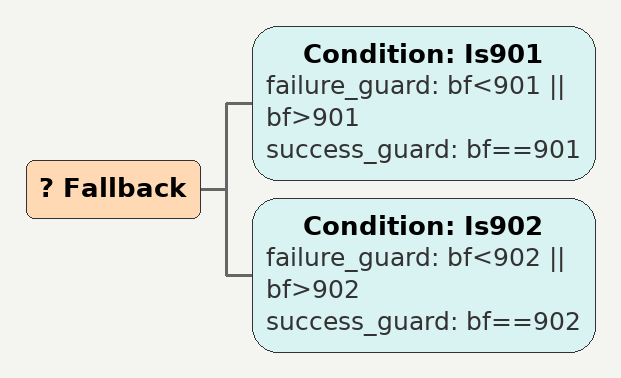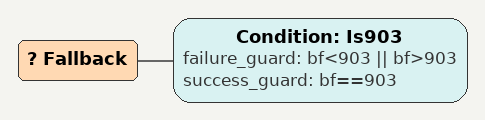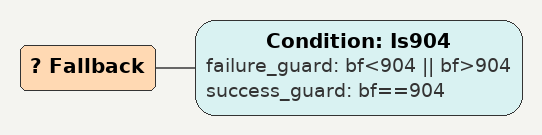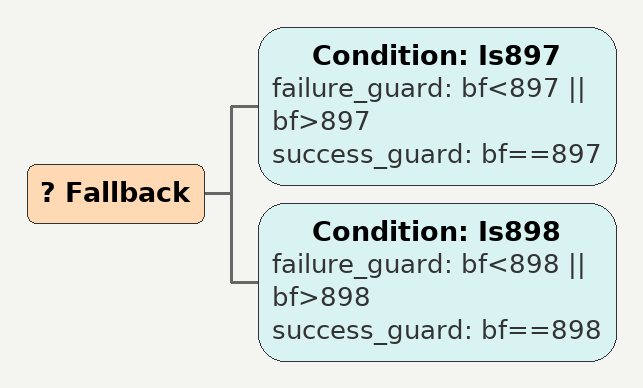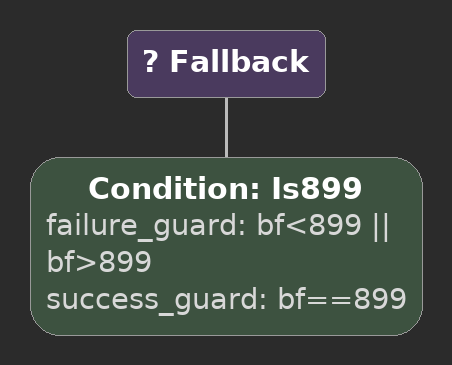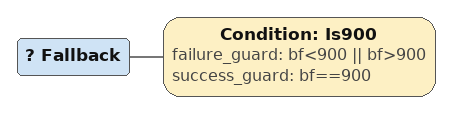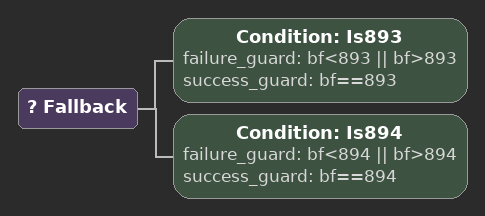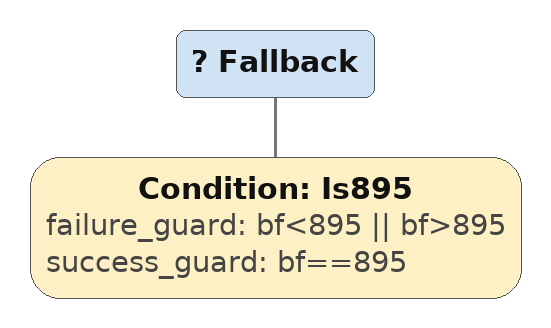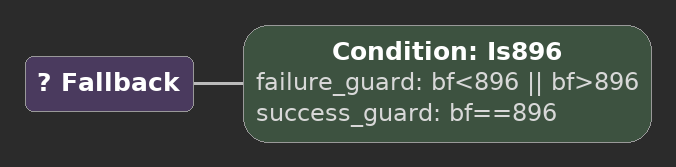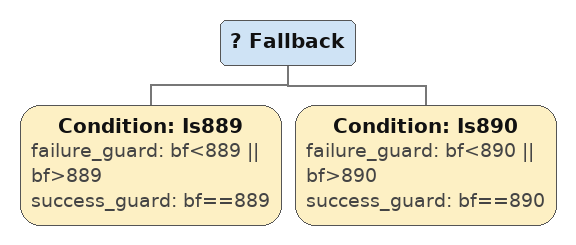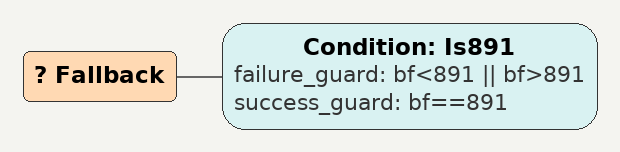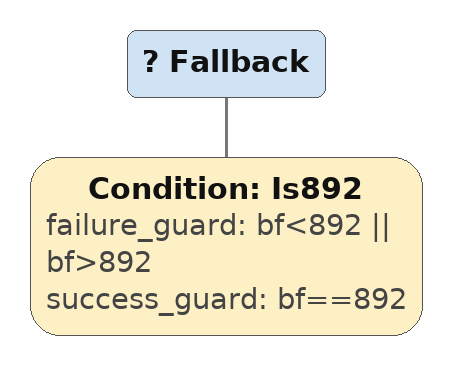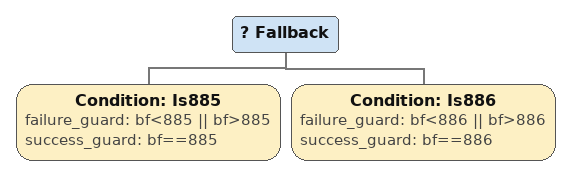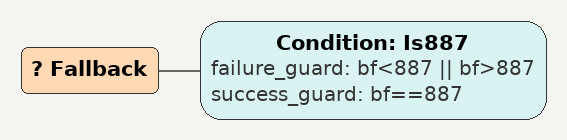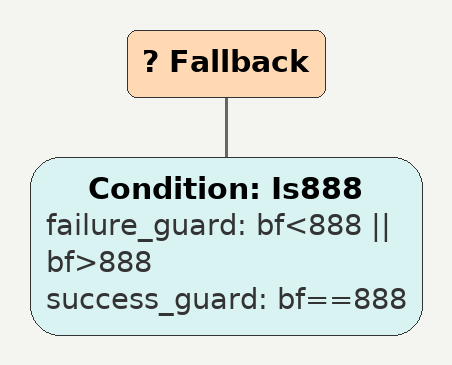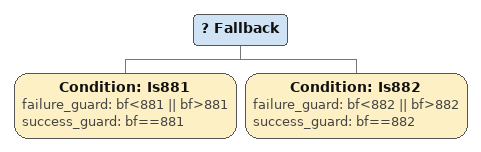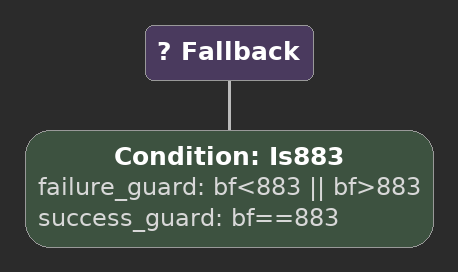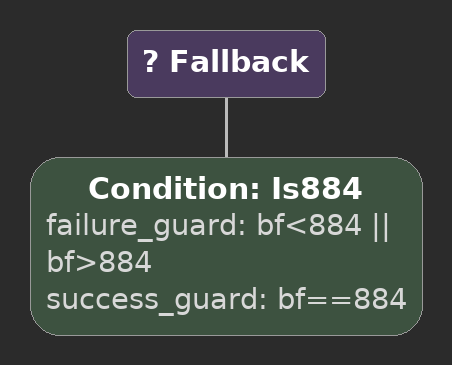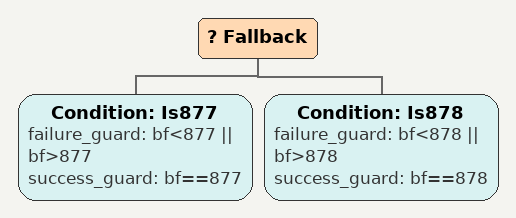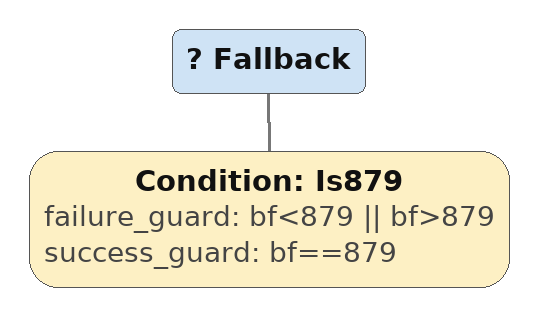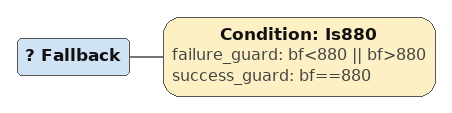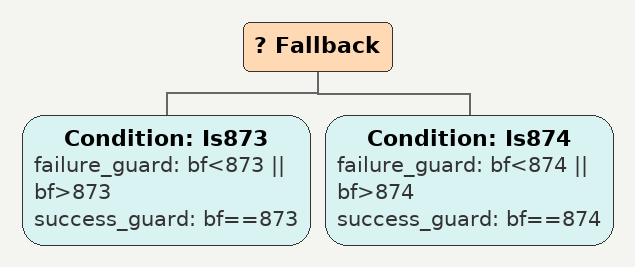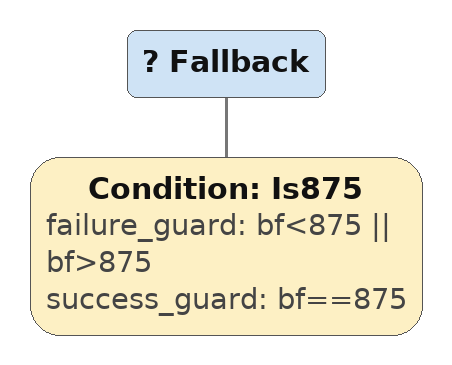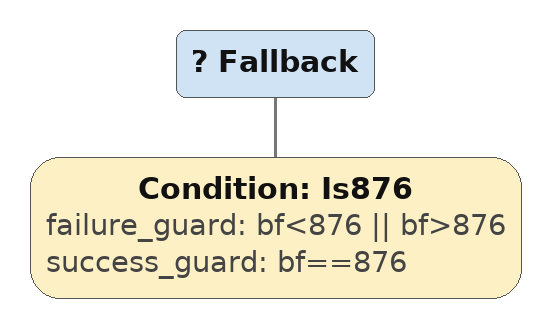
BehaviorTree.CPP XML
<Fallback>
    <Condition ID="Is901" failure_guard="bf&lt;901 || bf>901" success_guard="bf==901"/>
    <Condition ID="Is902" failure_guard="bf&lt;902 || bf>902" success_guard="bf==902"/>
        sequence900
        sequence
        children {
        } end_children
    } end_composite
</Fallback>

<Fallback>
    <Condition ID="Is903" failure_guard="bf&lt;903 || bf>903" success_guard="bf==903"/>
        sequence900
        sequence
        children {
        } end_children
    } end_composite
</Fallback>

<Fallback>
    <Condition ID="Is904" failure_guard="bf&lt;904 || bf>904" success_guard="bf==904"/>
        sequence900
        sequence
        children {
        } end_children
    } end_composite
</Fallback>

<Fallback>
    <Condition ID="Is897" failure_guard="bf&lt;897 || bf>897" success_guard="bf==897"/>
    <Condition ID="Is898" failure_guard="bf&lt;898 || bf>898" success_guard="bf==898"/>
        sequence896
        sequence
        children {
        } end_children
    } end_composite
</Fallback>

<Fallback>
    <Condition ID="Is899" failure_guard="bf&lt;899 || bf>899" success_guard="bf==899"/>
        sequence896
        sequence
        children {
        } end_children
    } end_composite
</Fallback>

<Fallback>
    <Condition ID="Is900" failure_guard="bf&lt;900 || bf>900" success_guard="bf==900"/>
        sequence896
        sequence
        children {
        } end_children
    } end_composite
</Fallback>

<Fallback>
    <Condition ID="Is893" failure_guard="bf&lt;893 || bf>893" success_guard="bf==893"/>
    <Condition ID="Is894" failure_guard="bf&lt;894 || bf>894" success_guard="bf==894"/>
        sequence892
        sequence
        children {
        } end_children
    } end_composite
</Fallback>

<Fallback>
    <Condition ID="Is895" failure_guard="bf&lt;895 || bf>895" success_guard="bf==895"/>
        sequence892
        sequence
        children {
        } end_children
    } end_composite
</Fallback>

<Fallback>
    <Condition ID="Is896" failure_guard="bf&lt;896 || bf>896" success_guard="bf==896"/>
        sequence892
        sequence
        children {
        } end_children
    } end_composite
</Fallback>

<Fallback>
    <Condition ID="Is889" failure_guard="bf&lt;889 || bf>889" success_guard="bf==889"/>
    <Condition ID="Is890" failure_guard="bf&lt;890 || bf>890" success_guard="bf==890"/>
        sequence888
        sequence
        children {
        } end_children
    } end_composite
</Fallback>

<Fallback>
    <Condition ID="Is891" failure_guard="bf&lt;891 || bf>891" success_guard="bf==891"/>
        sequence888
        sequence
        children {
        } end_children
    } end_composite
</Fallback>

<Fallback>
    <Condition ID="Is892" failure_guard="bf&lt;892 || bf>892" success_guard="bf==892"/>
        sequence888
        sequence
        children {
        } end_children
    } end_composite
</Fallback>

<Fallback>
    <Condition ID="Is885" failure_guard="bf&lt;885 || bf>885" success_guard="bf==885"/>
    <Condition ID="Is886" failure_guard="bf&lt;886 || bf>886" success_guard="bf==886"/>
        sequence884
        sequence
        children {
        } end_children
    } end_composite
</Fallback>

<Fallback>
    <Condition ID="Is887" failure_guard="bf&lt;887 || bf>887" success_guard="bf==887"/>
        sequence884
        sequence
        children {
        } end_children
    } end_composite
</Fallback>

<Fallback>
    <Condition ID="Is888" failure_guard="bf&lt;888 || bf>888" success_guard="bf==888"/>
        sequence884
        sequence
        children {
        } end_children
    } end_composite
</Fallback>

<Fallback>
    <Condition ID="Is881" failure_guard="bf&lt;881 || bf>881" success_guard="bf==881"/>
    <Condition ID="Is882" failure_guard="bf&lt;882 || bf>882" success_guard="bf==882"/>
        sequence880
        sequence
        children {
        } end_children
    } end_composite
</Fallback>

<Fallback>
    <Condition ID="Is883" failure_guard="bf&lt;883 || bf>883" success_guard="bf==883"/>
        sequence880
        sequence
        children {
        } end_children
    } end_composite
</Fallback>

<Fallback>
    <Condition ID="Is884" failure_guard="bf&lt;884 || bf>884" success_guard="bf==884"/>
        sequence880
        sequence
        children {
        } end_children
    } end_composite
</Fallback>

<Fallback>
    <Condition ID="Is877" failure_guard="bf&lt;877 || bf>877" success_guard="bf==877"/>
    <Condition ID="Is878" failure_guard="bf&lt;878 || bf>878" success_guard="bf==878"/>
        sequence876
        sequence
        children {
        } end_children
    } end_composite
</Fallback>

<Fallback>
    <Condition ID="Is879" failure_guard="bf&lt;879 || bf>879" success_guard="bf==879"/>
        sequence876
        sequence
        children {
        } end_children
    } end_composite
</Fallback>

<Fallback>
    <Condition ID="Is880" failure_guard="bf&lt;880 || bf>880" success_guard="bf==880"/>
        sequence876
        sequence
        children {
        } end_children
    } end_composite
</Fallback>

<Fallback>
    <Condition ID="Is873" failure_guard="bf&lt;873 || bf>873" success_guard="bf==873"/>
    <Condition ID="Is874" failure_guard="bf&lt;874 || bf>874" success_guard="bf==874"/>
        sequence872
        sequence
        children {
        } end_children
    } end_composite
</Fallback>

<Fallback>
    <Condition ID="Is875" failure_guard="bf&lt;875 || bf>875" success_guard="bf==875"/>
        sequence872
        sequence
        children {
        } end_children
    } end_composite
</Fallback>

<Fallback>
    <Condition ID="Is876" failure_guard="bf&lt;876 || bf>876" success_guard="bf==876"/>
        sequence872
        sequence
        children {
        } end_children
    } end_composite
</Fallback>
